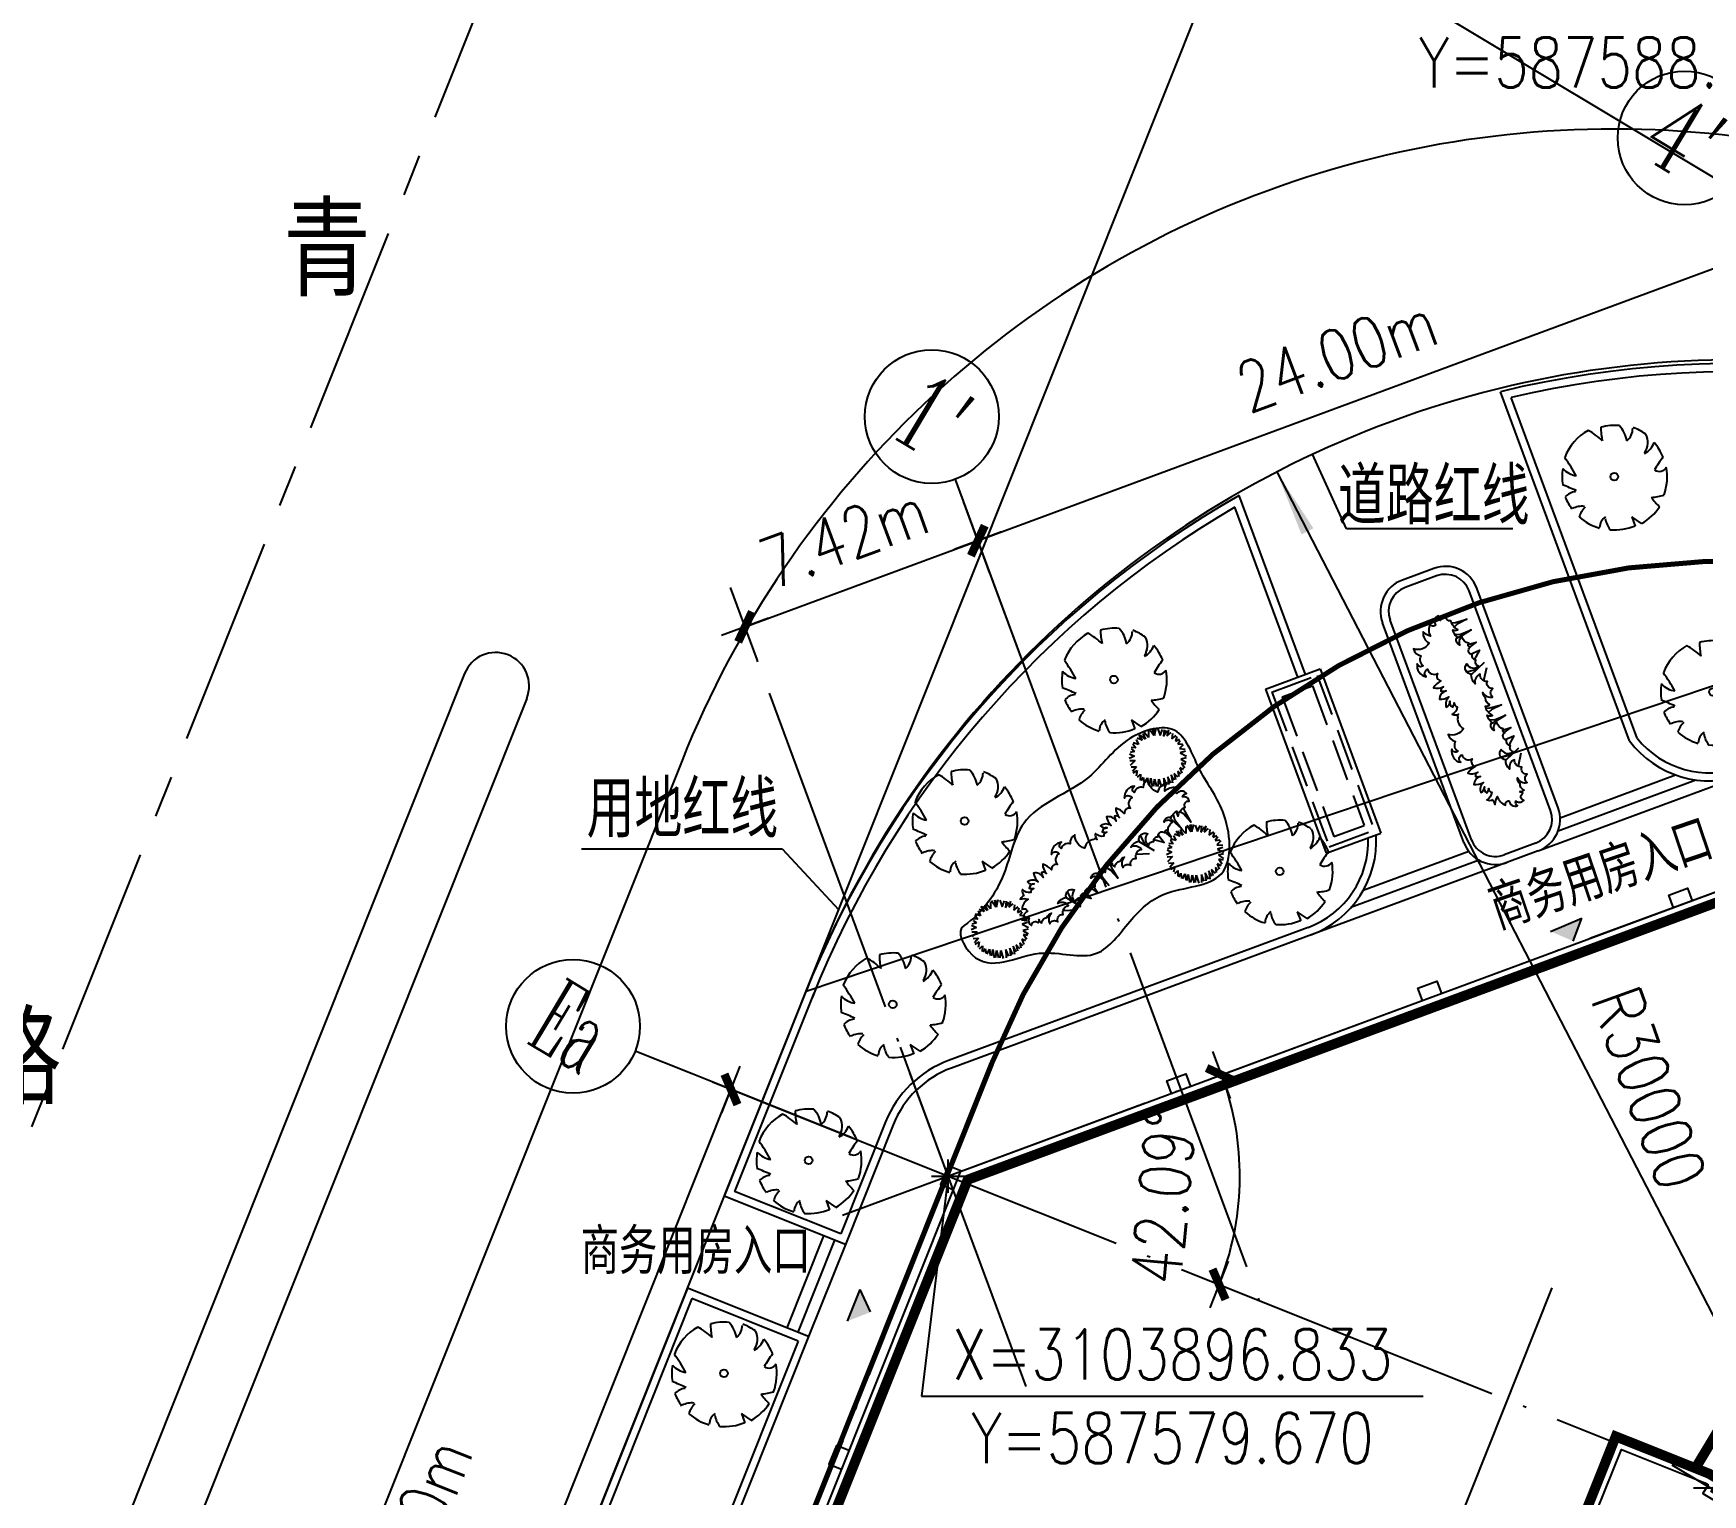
# Model space of a CAD drawing. Extents: x 587464241 to 587770505, y 3103794303 to 3104004303.
# Drawn here: x 587552317 to 587602225, y 3103887316 to 3103930995 of the extents above; entities that cross this region are included whole.
import ezdxf
from ezdxf.enums import TextEntityAlignment as Align

# ---------------------------------------------------------------- set-up
doc = ezdxf.new("R2010")
doc.units = 0
doc.header["$LTSCALE"] = 5000
doc.header["$MEASUREMENT"] = 0
for name, pattern in [('CENTER', [2, 1.25, -0.25, 0.25, -0.25]), ('DASH', [0.35, 0.25, -0.1]), ('DOTE', [2.42, 2, -0.2, 0.02, -0.2])]:
    doc.linetypes.add(name, pattern=pattern)
doc.layers.get('0').update_dxf_attribs({"linetype": 'CONTINUOUS'})
doc.layers.get('DEFPOINTS').update_dxf_attribs({"linetype": 'CONTINUOUS'})
for name, color, linetype in [('ARDIM', 4, 'CONTINUOUS'), ('AXIS', 3, 'CONTINUOUS'), ('AXIS_TEXT', 7, 'CONTINUOUS'), ('DOTE', 4, 'DOTE'), ('GROUND', 2, 'CONTINUOUS'), ('PUB_DIM', 3, 'CONTINUOUS'), ('ROOF', 6, 'CONTINUOUS'), ('TEXT', 4, 'CONTINUOUS'), ('红线', 1, 'CONTINUOUS'), ('绿化', 3, 'CONTINUOUS'), ('花坛', 2, 'CONTINUOUS'), ('道路', 2, 'CONTINUOUS')]:
    doc.layers.add(name, color=color, linetype=linetype)
doc.styles.add('_DIMFONT', font='TXT.shx')
doc.styles.add('COMPLEX', font='COMPLEX')
doc.styles.add('DIM_FONT', font='SIMPLEX.shx', dxfattribs={"width": 0.8})
doc.styles.add('HZZ', font='SimSun.ttf', dxfattribs={"width": 0.8})
doc.dimstyles.new('AXIS500_M', dxfattribs={"dimscale": 5, "dimtxt": 300, "dimasz": 1, "dimexe": 250, "dimexo": 300, "dimgap": 150, "dimtad": 1, "dimlfac": 0.001, "dimzin": 0, "dimdsep": 46, "dimtxsty": 'DIM_FONT', "dimblk": '_DIMX', "dimcen": 0.09, "dimse1": 1, "dimse2": 1, "dimclrt": 7, "dimadec": 0, "dimazin": 0, "dimtfac": 1, "dimtdec": 0, "dimtix": 1, "dimtmove": 2, "dimatfit": 3, "dimldrblk": '_DIMX', "dimfxl": 0, "dimtolj": 1, "dimtzin": 0, "dimarcsym": 0})
doc.dimstyles.new('DIMA500', dxfattribs={"dimscale": 5, "dimtxt": 300, "dimasz": 1, "dimexe": 250, "dimexo": 300, "dimgap": 150, "dimtad": 1, "dimdec": 0, "dimzin": 0, "dimdsep": 46, "dimtxsty": 'DIM_FONT', "dimblk": '_DIMX', "dimcen": 0.09, "dimse1": 1, "dimclrt": 7, "dimadec": 0, "dimazin": 0, "dimtfac": 1, "dimtdec": 0, "dimtix": 1, "dimtmove": 2, "dimatfit": 3, "dimldrblk": '_DIMX', "dimfxl": 0, "dimtolj": 1, "dimtzin": 0, "dimarcsym": 0})

# ---------------------------------------------------------------- blocks, each defined once
blk = doc.blocks.new('SHRUB_E6')
blk.add_lwpolyline([(-705.3, 172.7, 0.149477), (-726.6, 171.8, -0.113097), (-700.5, 151.6, 0.23559), (-745.1, 134.9, -0.524071), (-733.8, 114.6, 0.530216), (-763.9, 91.3, -0.337629), (-743.6, 90.6, 0.418039), (-754.1, 60.5, -0.674625), (-726.6, 52.5, 0.400032), (-716.3, 61.5, 0.2609), (-716.3, 43.8, -0.343735), (-686.3, 48.4, -0.24835), (-661.5, 50.2, 0.338127), (-693.2, 21.3, -0.482654), (-662.1, 7.9, -0.57845), (-627.8, 17.6, -0.468158), (-590, 33.4, 0.395181), (-618.2, 65.9, -0.229308), (-576.8, 65.9, -0.637156), (-532, 67.7, 0.467961), (-558.4, 27.2, -0.452123), (-532, 28.1, -0.44764), (-505.6, 33.4, -0.698107), (-475.7, 29.9, -0.615036), (-458.9, 29, -0.296198), (-426.4, 43.9, 0.452032), (-451.9, 65, -0.483142), (-417.6, 62.4, -0.168971), (-385.1, 68.5, 0.219754), (-393, 49.2, -0.241528), (-349, 61.5, 0.2609), (-349, 43.8, -0.343735), (-319, 48.4, -0.24835), (-294.2, 50.2, 0.338127), (-325.9, 21.3, -0.482654), (-294.8, 7.9, -0.57845), (-260.5, 17.6, -0.468158), (-222.7, 33.4, 0.395181), (-250.9, 65.9, -0.229308), (-209.5, 65.9, -0.637156), (-164.7, 67.7, 0.467961), (-191, 27.2, -0.452123), (-164.7, 28.1, -0.44764), (-138.3, 33.4, -0.698107), (-108.4, 29.9, -0.615036), (-91.6, 29, -0.296198), (-59.1, 43.9, 0.452032), (-84.6, 65, -0.483142), (-50.3, 62.4, -0.168971), (-17.8, 68.5, 0.219754), (-25.7, 49.2, -0.241528), (18.3, 61.5, -0.674625), (45.8, 69.5, 0.418039), (35.3, 99.6, -0.337629), (55.6, 100.3, 0.530216), (25.5, 123.6, -0.524071), (36.8, 143.9, 0.23559), (-7.8, 160.6, -0.113097), (18.3, 180.8, 0.330676), (-31.7, 175.4, -0.351057), (-29.9, 241.8, 0.28363), (-66.7, 224.7, 0.415579), (-106.3, 231, -0.618255), (-90.1, 249.9, 0.417199), (-152.1, 236.4, -0.588209), (-126, 220.2, 0.50106), (-156.6, 189.7, 0.534816), (-188.9, 187.9, 0.136662), (-203.3, 226.5, 0.188325), (-214.1, 187.9, 0.350753), (-226.6, 203.2, 0.071071), (-233.8, 184.3, 0.341466), (-253.6, 221.1, 0.155387), (-259.9, 182.5, 0.305177), (-294, 207.7, 0.315893), (-277.8, 185.2, 0.393188), (-303.9, 184.3, 0.100817), (-290.4, 171.8, 0.365578), (-309.3, 166.4, -0.272763), (-329, 196, 0.253461), (-338, 172.7, 0.407151), (-349, 180.8, 0.330676), (-399, 175.4, -0.351057), (-397.2, 241.8, 0.28363), (-434.1, 224.7, 0.415579), (-473.6, 231, -0.618255), (-457.4, 249.9, 0.417199), (-519.4, 236.4, -0.588209), (-493.3, 220.2, 0.50106), (-523.9, 189.7, 0.534816), (-556.2, 187.9, 0.136662), (-570.6, 226.5, 0.188325), (-581.4, 187.9, 0.350753), (-593.9, 203.2, 0.071071), (-601.1, 184.3, 0.341466), (-620.9, 221.1, 0.155387), (-627.2, 182.5, 0.305177), (-661.3, 207.7, 0.315893), (-645.1, 185.2, 0.393188), (-671.2, 184.3, 0.100817), (-657.7, 171.8, 0.365578), (-676.6, 166.4, -0.272763), (-696.3, 196, 0.253461)], format="xyb", close=True)
for points in [[(-578.8, 66.8), (-552.3, 0)], [(-560.2, 80.4), (-567.1, 37.5)], [(-403.9, 67.8), (-412.7, 48.4), (-412, 0), (-420.9, 46.9), (-422.8, 67.8)], [(-211.5, 66.8), (-185, 0)], [(-192.9, 80.4), (-199.8, 37.5)], [(-36.6, 67.8), (-45.4, 48.4), (-44.7, 0), (-53.6, 46.9), (-55.5, 67.8)], [(-575.6, 0), (-619.4, 30.2)], [(-501.3, 38.6), (-500.6, 0), (-527.7, 33.1)], [(-462.9, 33.4), (-465.6, 0), (-473.9, 32.1)], [(-356.9, 62.5), (-361.4, 47.6), (-367.3, 0), (-370.3, 43.2), (-377.2, 59.1)], [(-208.3, 0), (-252.1, 30.2)], [(-134, 38.6), (-133.3, 0), (-160.3, 33.1)], [(-95.6, 33.4), (-98.3, 0), (-106.6, 32.1)], [(10.4, 62.5), (6, 47.6), (0, 0), (-3, 43.2), (-9.9, 59.1)]]:
    blk.add_lwpolyline(points)
blk = doc.blocks.new('M_F23')
for p, q in [((-1331, 1405), (-1169, 1075)), ((-929, 1286), (-1307, 1476)), ((-1042, 1687), (-929, 1286)), ((-592, 1567), (-958, 1771)), ((-789, 1997), (-592, 1567)), ((-354, 1592), (-670, 1953)), ((-467, 2050), (-354, 1592)), ((-104, 1674), (-371, 2091)), ((-25, 2186), (-104, 1674)), ((301, 1740), (82, 2256)), ((308, 2282), (301, 1740)), ((365, 2282), (365, 1740)), ((365, 1740), (591, 2253)), ((697, 2182), (769, 1668)), ((769, 1668), (1042, 2082)), ((1137, 2039), (1018, 1583)), ((1018, 1583), (1339, 1939)), ((1458, 1982), (1256, 1554)), ((1256, 1554), (1624, 1754)), ((1708, 1668), (1589, 1269)), ((1589, 1269), (1969, 1455)), ((1993, 1383), (1826, 1055)), ((-1384, 151), (-1816, -157)), ((-1379, 479), (-1809, 371)), ((-1787, 213), (-1384, 151)), ((-1709, 712), (-1379, 479)), ((-1315, 821), (-1660, 797)), ((-1538, 1052), (-1315, 821)), ((-1169, 1075), (-1501, 1165)), ((1826, 1055), (2159, 1141)), ((2195, 1027), (1969, 798)), ((1969, 798), (2313, 770)), ((2361, 684), (2028, 456)), ((2028, 456), (2456, 342)), ((2432, 185), (2028, 128)), ((2028, 128), (2456, -185)), ((-1770, -272), (-1366, -320)), ((-1366, -320), (-1715, -615)), ((-1681, -743), (-1358, -619)), ((-1358, -619), (-1518, -1002)), ((-1436, -1117), (-1173, -935)), ((-1173, -935), (-1262, -1362)), ((-1179, -1435), (-998, -1180)), ((-998, -1180), (-1003, -1565)), ((1803, -1455), (1624, -1198)), ((1624, -1198), (1624, -1583)), ((2064, -1141), (1803, -955)), ((1803, -955), (1886, -1383)), ((2313, -770), (1993, -642)), ((1993, -642), (2147, -1027)), ((2409, -300), (2004, -342)), ((2004, -342), (2349, -642)), ((-932, -1623), (-690, -1284)), ((-690, -1284), (-720, -1754)), ((-614, -1799), (-465, -1358)), ((-465, -1358), (-462, -1972)), ((-343, -1973), (-193, -1462)), ((-193, -1462), (-142, -2048)), ((-23, -2049), (115, -1523)), ((115, -1523), (202, -2138)), ((507, -1526), (412, -2139)), ((638, -2054), (507, -1526)), ((816, -1469), (757, -2054)), ((959, -1982), (816, -1469)), ((1090, -1369), (1078, -1982)), ((1232, -1811), (1090, -1369)), ((1553, -1640), (1315, -1298)), ((1315, -1298), (1339, -1768))]:
    blk.add_line(p, q)
at = {"width": 0.8, "flags": 9}
for tag in ['XSIZE', 'YSIZE']:
    blk.add_attdef(tag, (0, 0), '', height=0.5, dxfattribs=at)
blk = doc.blocks.new('_DIMX')
blk.add_line((-150, 0), (150, 0))
at = {"const_width": 50}
blk.add_lwpolyline([(-70, -70), (70, 70)], dxfattribs=at)
blk = doc.blocks.new('*D48')
at = {"color": 0, "linetype": 'ByBlock'}
for start, end in [(18.5996, 20.2797), (338.2596, 18.514)]:
    blk.add_arc((587579670, 3103896833), 8718, start, end, dxfattribs=at)
at = {"layer": 'DEFPOINTS', "color": 0, "linetype": 'ByBlock'}
for p in [(587614815, 3103909843), (587575403, 3103898538), (587588335, 3103897788), (587580278, 3103897059), (587599622, 3103888864)]:
    blk.add_point(p, dxfattribs=at)
at = {"color": 0, "linetype": 'ByBlock', "xscale": 5, "yscale": 5, "zscale": 5}
for p, rotation in [((587587845, 3103899860), 110.2961436953026), ((587587766, 3103893600), 248.2431761170469)]:
    blk.add_blockref('_DIMX', p, dxfattribs=dict(at, rotation=rotation))
at = {"color": 7, "linetype": 'ByBlock', "insert": (587586108, 3103896221), "char_height": 1500, "attachment_point": 5, "rotation": 84.5693, "style": 'DIM_FONT'}
blk.add_mtext('\\A1;42.09°', dxfattribs=at)
blk = doc.blocks.new('M_F13')
for p, q in [((-515, 179), (-397, 193)), ((-484, 239), (-484, 239)), ((-397, 193), (-484, 239))]:
    blk.add_line(p, q)
blk.add_circle((-3, 3), 38.2)
for centre, radius, start, end in [((-8, 3), 532, 89.3321, 114.3856), ((-175, 449), 193, 352.0775, 26.6128), ((-85, 589), 202, 304.1868, 338.5411), ((-8, 3), 531, 62.8767, 77.7021), ((-8, 3), 527, 126.0751, 153.6245), ((-356, 208), 224, 48.5203, 80.5151), ((-325, 399), 130, 343.6555, 39.76), ((80, 476), 154, 315.8454, 359.7651), ((-244, 1929), 1632, 285.4397, 290.7099), ((-8, 3), 523, 31.4098, 49.4752), ((-8, 3), 537, 160.8426, 187.275), ((412, 44), 234, 83.5323, 121.6544), ((959, 2091), 1965, 250.0865, 256.3451), ((-8, 3), 534, 340.3307, 19.43), ((-610, -942), 880, 77.3728, 85.4649), ((-5, -500), 587, 134.7782, 147.3315), ((-8, 3), 524, 200.8103, 231.4392), ((-251, -396), 87.2, 97.741, 188.8107), ((-1350, -519), 1108, 2.9465, 10.9238), ((-8, 3), 514, 305.394, 326.2464), ((358, 465), 656, 266.7455, 282.0146), ((0, -631), 545, 39.6536, 53.993), ((-8, 3), 522, 243.1498, 261.8356), ((125, -442), 220, 160.6009, 199.3991), ((100, -357), 178, 186.1912, 248.4952), ((-8, 3), 527, 274.7236, 290.3277), ((296, -376), 163, 170.6314, 220.6278), ((325, -118), 300, 230.4582, 263.1093)]:
    blk.add_arc(centre, radius, start, end)
at = {"width": 0.8, "flags": 9}
for tag, p in [('XSIZE', (-62, 12)), ('YSIZE', (9, 6))]:
    blk.add_attdef(tag, p, '', height=0.2, dxfattribs=at)
blk = doc.blocks.new('_DIMZB1')
blk.add_line((0, 0), (3000, 0))
at = {"style": '_DIMFONT', "width": 0.8}
for tag, p in [('X=', (1500, 250)), ('Y=', (1500, -250))]:
    blk.add_attdef(tag, text='', height=300, dxfattribs=at).set_placement(p, align=Align.MIDDLE)
blk = doc.blocks.new('_ARROW')
blk.add_solid([(0, 0), (-1, 0.1), (-1, -0.1)])
blk = doc.blocks.new('_AXISO')
blk.add_circle((0, 0), 0.5)
at = {"layer": 'AXIS_TEXT', "style": 'COMPLEX', "width": 1.041667}
blk.add_attdef('A', text='', height=0.56, dxfattribs=at).set_placement((-0.25, -0.28), (0.25, -0.28), align=Align.FIT)
blk = doc.blocks.new('*D10')
at = {"color": 0, "linetype": 'ByBlock'}
for p, q in [((587576796, 3103897981), (587572013, 3103899892)), ((587559822, 3103866001), (587573172, 3103899423)), ((587563442, 3103864550), (587558659, 3103866460))]:
    blk.add_line(p, q, dxfattribs=at)
at = {"layer": 'DEFPOINTS', "color": 0, "linetype": 'ByBlock'}
for p in [(587573174, 3103899428), (587578189, 3103897425), (587564835, 3103863993)]:
    blk.add_point(p, dxfattribs=at)
at = {"color": 0, "linetype": 'ByBlock', "xscale": 5, "yscale": 5, "zscale": 5}
for p, rotation in [((587573174, 3103899428), 68.22673678718722), ((587559820, 3103865996), 248.2267367871872)]:
    blk.add_blockref('_DIMX', p, dxfattribs=dict(at, rotation=rotation))
at = {"color": 7, "linetype": 'ByBlock', "insert": (587563652, 3103886004), "char_height": 1500, "attachment_point": 5, "rotation": 68.2267, "style": 'DIM_FONT'}
blk.add_mtext('\\A1;36.00m', dxfattribs=at)
blk = doc.blocks.new('*D9')
at = {"color": 0, "linetype": 'ByBlock'}
for p, q in [((587603888, 3103921933), (587602629, 3103925334)), ((587580560, 3103915833), (587603058, 3103924160)), ((587581381, 3103913602), (587580122, 3103917003))]:
    blk.add_line(p, q, dxfattribs=at)
at = {"layer": 'DEFPOINTS', "color": 0, "linetype": 'ByBlock'}
for p in [(587603063, 3103924162), (587604409, 3103920526), (587581901, 3103912195)]:
    blk.add_point(p, dxfattribs=at)
at = {"color": 0, "linetype": 'ByBlock', "xscale": 5, "yscale": 5, "zscale": 5}
for p, rotation in [((587603063, 3103924162), 20.3125746802221), ((587580555, 3103915831), 200.312574680222)]:
    blk.add_blockref('_DIMX', p, dxfattribs=dict(at, rotation=rotation))
at = {"color": 7, "linetype": 'ByBlock', "insert": (587591289, 3103921403), "char_height": 1500, "attachment_point": 5, "rotation": 20.3126, "style": 'DIM_FONT'}
blk.add_mtext('\\A1;24.00m', dxfattribs=at)
blk = doc.blocks.new('*D8')
at = {"color": 0, "linetype": 'ByBlock'}
for p, q in [((587580917, 3103914855), (587580122, 3103917003)), ((587573600, 3103913256), (587580551, 3103915829)), ((587573957, 3103912279), (587573162, 3103914427))]:
    blk.add_line(p, q, dxfattribs=at)
at = {"layer": 'DEFPOINTS', "color": 0, "linetype": 'ByBlock'}
for p in [(587580555, 3103915831), (587581437, 3103913448), (587574477, 3103910872)]:
    blk.add_point(p, dxfattribs=at)
at = {"color": 0, "linetype": 'ByBlock', "xscale": 5, "yscale": 5, "zscale": 5}
for p, rotation in [((587580555, 3103915831), 20.31269621617452), ((587573596, 3103913255), 200.3126962161745)]:
    blk.add_blockref('_DIMX', p, dxfattribs=dict(at, rotation=rotation))
at = {"color": 7, "linetype": 'ByBlock', "insert": (587576555, 3103915949), "char_height": 1500, "attachment_point": 5, "rotation": 20.3127, "style": 'DIM_FONT'}
blk.add_mtext('\\A1;7.42m', dxfattribs=at)

msp = doc.modelspace()

# ---------------------------------------------------------------- linework, layer by layer
at = {"layer": 'ARDIM', "ltscale": 100}
for p, q in [((587597678.977, 3103904152.11), (587598610.809, 3103904551.754)), ((587598355.883, 3103903859.976), (587598610.809, 3103904551.754)), ((587576659.886, 3103892501.316), (587577034.511, 3103893443.486)), ((587577344.612, 3103892774.62), (587577034.511, 3103893443.486))]:
    msp.add_line(p, q, dxfattribs=at)
for points in [[(587598355.883, 3103903859.976), (587597678.977, 3103904152.11), (587598610.809, 3103904551.754)], [(587577344.612, 3103892774.62), (587576659.886, 3103892501.316), (587577034.511, 3103893443.486)]]:
    msp.add_solid(points, dxfattribs=at)
at = {"layer": 'AXIS'}
for p, q in [((587579872.949, 3103917663.181), (587581843.608, 3103912339.421)), ((587572013.127, 3103899891.626), (587570309.13, 3103900572.255)), ((587572616.75, 3103899650.517), (587575402.73, 3103898537.714))]:
    msp.add_line(p, q, dxfattribs=at)
at = {"layer": 'DOTE'}
for p, q in [((587630928.866, 3103915807.4), (587576509.827, 3103895663.607)), ((587580912.918, 3103914853.721), (587588956.418, 3103893123.972)), ((587581996.519, 3103890547.69), (587573953.019, 3103912277.44)), ((587579669.827, 3103896833.315), (587578240.511, 3103900694.655)), ((587581003.108, 3103900171.272), (587564461.518, 3103858758.293)), ((587581003.108, 3103900171.272), (587564461.518, 3103858758.293)), ((587575402.733, 3103898537.721), (587599622.408, 3103888863.654)), ((587597718.971, 3103893494.453), (587581919.25, 3103853938.792)), ((587597718.971, 3103893494.453), (587581919.25, 3103853938.792)), ((587658261.509, 3103853963.579), (587601310.168, 3103888198.867))]:
    msp.add_line(p, q, dxfattribs=at)
at = {"layer": 'GROUND', "ltscale": 2}
for p, q in [((587597310.962, 3103906562.304), (587603594.307, 3103908888.152)), ((587597902.138, 3103907154.343), (587602019.661, 3103908678.488)), ((587597962.579, 3103907549.925), (587601413.665, 3103908827.381)), ((587596373.149, 3103906215.162), (587590089.803, 3103903889.314)), ((587595538.973, 3103906279.592), (587591708.093, 3103904861.55)), ((587595235.533, 3103906540.479), (587592074.162, 3103905370.264)), ((587575943.929, 3103895053.785), (587574843.976, 3103892299.977)), ((587576268.96, 3103894923.958), (587575169.006, 3103892170.15)), ((587576593.991, 3103894794.131), (587575494.037, 3103892040.323))]:
    msp.add_line(p, q, dxfattribs=at)
at = {"layer": 'PUB_DIM'}
for p, q in [((587589491.192, 3103917884.359), (587603277.623, 3103891239.766)), ((587579669.827, 3103896333.315), (587579669.827, 3103897333.315)), ((587579669.827, 3103896833.315), (587578872.065, 3103890258.108)), ((587579169.827, 3103896833.315), (587580169.827, 3103896833.315)), ((587601949.66, 3103887513.881), (587602949.66, 3103887513.881))]:
    msp.add_line(p, q, dxfattribs=at)
at = {"layer": 'ROOF'}
msp.add_lwpolyline([(587566607.801, 3103863376.807), (587589681.151, 3103854176.465), (587593093.741, 3103862720.106), (587586853.151, 3103865212.786), (587593374.233, 3103881538.752), (587596457.381, 3103880307.25), (587599053.922, 3103886807.863), (587599795.791, 3103888665.181), (587602286.831, 3103887670.185), (587602389.689, 3103887608.353), (587602235.063, 3103887351.189), (587654138.83, 3103856150.161), (587668497.727, 3103880036.579), (587616593.96, 3103911237.607), (587615947.452, 3103910162.123), (587615844.759, 3103910223.855), (587614814.87, 3103909842.631), (587580278.497, 3103897058.621), (587580023.651, 3103896964.287), (587579813.065, 3103896437.07)], close=True, dxfattribs=at)
msp.add_lwpolyline([(587566607.801, 3103863376.807), (587589681.151, 3103854176.465), (587593093.741, 3103862720.106), (587586853.151, 3103865212.786), (587593374.233, 3103881538.752), (587596457.381, 3103880307.25), (587599053.922, 3103886807.863), (587599795.791, 3103888665.181), (587602286.831, 3103887670.185), (587602389.689, 3103887608.353), (587602235.063, 3103887351.189), (587654138.83, 3103856150.161), (587668497.727, 3103880036.579), (587616593.96, 3103911237.607), (587615947.452, 3103910162.123), (587615844.759, 3103910223.855), (587614814.87, 3103909842.631), (587580278.497, 3103897058.621), (587580023.651, 3103896964.287), (587579813.065, 3103896437.07)], close=True, dxfattribs=at)
at = {"layer": 'ROOF', "const_width": 300}
msp.add_lwpolyline([(587566997.745, 3103863544.29), (587589513.768, 3103854566.178), (587592703.863, 3103862552.789), (587586463.273, 3103865045.469), (587593206.915, 3103881928.63), (587596290.064, 3103880697.128), (587598775.324, 3103886919.144), (587599628.473, 3103889055.06), (587602420.621, 3103887939.792), (587602801.398, 3103887710.894), (587602646.772, 3103887453.729), (587654036.274, 3103856561.843), (587668086.044, 3103879934.022), (587616696.516, 3103910825.925), (587616050.009, 3103909750.441), (587615813.73, 3103909892.476), (587614919.012, 3103909561.287), (587580382.64, 3103896777.277), (587580252.803, 3103896729.217), (587580091.663, 3103896325.79)], close=True, dxfattribs=at)
at = {"layer": 'ROOF'}
for points in [[(587601353.387, 3103904859.718), (587601214.53, 3103905234.843), (587601777.218, 3103905443.128), (587601916.075, 3103905068.003)], [(587601353.387, 3103904859.718), (587601214.53, 3103905234.843), (587601777.218, 3103905443.128), (587601916.075, 3103905068.003)], [(587615836.348, 3103900468.63), (587611139.625, 3103903291.982), (587602009.615, 3103888103.96)], [(587593850.885, 3103902082.586), (587593712.028, 3103902457.711), (587594274.716, 3103902665.996), (587594413.572, 3103902290.871)], [(587593850.885, 3103902082.586), (587593712.028, 3103902457.711), (587594274.716, 3103902665.996), (587594413.572, 3103902290.871)], [(587586348.383, 3103899305.454), (587586209.526, 3103899680.58), (587586772.214, 3103899888.864), (587586911.07, 3103899513.739)], [(587586348.383, 3103899305.454), (587586209.526, 3103899680.58), (587586772.214, 3103899888.864), (587586911.07, 3103899513.739)], [(587580068.82, 3103896981.007), (587579664.162, 3103897142.64), (587579441.601, 3103896585.444), (587579813.065, 3103896437.07)], [(587580068.82, 3103896981.007), (587579664.162, 3103897142.64), (587579441.601, 3103896585.444), (587579813.065, 3103896437.07)], [(587576697.216, 3103888636.334), (587576325.752, 3103888784.708), (587576103.192, 3103888227.513), (587576474.655, 3103888079.139)], [(587576697.216, 3103888636.334), (587576325.752, 3103888784.708), (587576103.192, 3103888227.513), (587576474.655, 3103888079.139)]]:
    msp.add_lwpolyline(points, dxfattribs=at)
at = {"layer": 'ROOF', "const_width": 300}
msp.add_lwpolyline([(587602046.221, 3103888164.855), (587611139.625, 3103903291.982), (587615828.763, 3103900473.19), (587616859.189, 3103902187.327), (587624615.741, 3103897524.585), (587619000.207, 3103888183.008), (587611243.649, 3103892845.734), (587615828.761, 3103900473.194)], dxfattribs=at)
at = {"layer": 'TEXT'}
for p, q in [((587591575.801, 3103916180.103), (587590562.712, 3103918412.013)), ((587596549.242, 3103916180.103), (587591575.801, 3103916180.103)), ((587568702.166, 3103906617.501), (587574704.793, 3103906617.501)), ((587574704.793, 3103906617.501), (587576393.657, 3103904810.854))]:
    msp.add_line(p, q, dxfattribs=at)
at = {"layer": '红线'}
for p, q in [((587556471.005, 3103854932.998), (587588502, 3103935125)), ((587675583, 3103882778), (587588502, 3103935125)), ((587575417.832, 3103902367.751), (587618733.853, 3103916951.727))]:
    msp.add_line(p, q, dxfattribs=at)
at = {"layer": '红线', "linetype": 'DASH', "const_width": 150}
msp.add_lwpolyline([(587668532.143, 3103879928.382), (587621029.155, 3103908483.869), (587615501.087, 3103911806.968, 0.462267026), (587580956.56, 3103900176.247), (587572978.978, 3103880203.74), (587572979.005, 3103880203.73), (587566265.12, 3103863394.989), (587575593.501, 3103859668.954), (587580145.001, 3103857850.957), (587580145.069, 3103857850.865), (587590959.68, 3103853531.205), (587636285.213, 3103826284.668)], format="xyb", close=True, dxfattribs=at)
at = {"layer": '红线'}
msp.add_arc((587603277.623, 3103891239.766), 30000, 58.9886619, 158.22684, dxfattribs=at)
at = {"layer": '绿化', "start_tangent": (0.832338091, 0.554268259), "end_tangent": (0.832338091, 0.554268259)}
msp.add_spline([(587580141.579, 3103904328.344), (587581331.324, 3103905873.808), (587581926.196, 3103907379.645), (587583869.445, 3103908766.6), (587585098.848, 3103909915.791), (587586447.225, 3103910153.555), (587587161.072, 3103909043.991), (587587874.919, 3103907736.29), (587587835.261, 3103905873.808), (587586130.115, 3103905264.959), (587585098.848, 3103904447.226), (587584107.395, 3103903496.171), (587582402.093, 3103903496.171), (587580379.529, 3103903456.544), (587580141.579, 3103904328.344)], degree=3, dxfattribs=at)
at = {"layer": '花坛'}
for p, q in [((587600041.713, 3103909843.577), (587596176.961, 3103920284.317)), ((587600266.803, 3103909926.852), (587596496.15, 3103920113.379)), ((587590347.784, 3103911834.383), (587588367.686, 3103917183.673)), ((587590122.709, 3103911751.069), (587588241.314, 3103916833.712)), ((587594186.688, 3103915002.619), (587593248.876, 3103914655.477)), ((587594270.002, 3103914777.544), (587593332.189, 3103914430.402)), ((587597676.558, 3103907763.944), (587595246.568, 3103914328.633)), ((587597901.633, 3103907847.258), (587595471.643, 3103914411.947)), ((587595088.195, 3103906805.834), (587592658.204, 3103913370.523)), ((587595313.27, 3103906889.147), (587592883.279, 3103913453.837)), ((587589156.761, 3103911393.513), (587590788.555, 3103911997.539)), ((587590788.555, 3103911997.539), (587592604.602, 3103907091.437)), ((587589156.761, 3103911393.513), (587590972.808, 3103906487.41)), ((587590972.808, 3103906487.41), (587592604.602, 3103907091.437)), ((587597227.648, 3103906787.379), (587596289.835, 3103906440.237)), ((587597310.962, 3103906562.304), (587596373.149, 3103906215.162)), ((587590427.492, 3103904270.228), (587579682.381, 3103900292.81)), ((587590089.803, 3103903889.314), (587579765.695, 3103900067.734)), ((587575374.152, 3103902254.172), (587572972.22, 3103896240.775)), ((587575654.031, 3103902307.854), (587573284.123, 3103896374.629)), ((587577798.264, 3103898456.124), (587576460.137, 3103895106.033)), ((587578021.142, 3103898367.099), (587576593.991, 3103894794.131)), ((587576593.991, 3103894794.131), (587572972.22, 3103896240.775)), ((587576460.137, 3103895106.033), (587573284.123, 3103896374.629)), ((587571872.267, 3103893486.967), (587562956.992, 3103871166.98)), ((587572006.121, 3103893175.065), (587563268.894, 3103871300.834)), ((587575494.037, 3103892040.323), (587571872.267, 3103893486.967)), ((587575182.135, 3103891906.469), (587572006.121, 3103893175.065)), ((587575182.135, 3103891906.469), (587566444.908, 3103870032.238)), ((587575494.037, 3103892040.323), (587566578.762, 3103869720.336))]:
    msp.add_line(p, q, dxfattribs=at)
at = {"layer": '花坛', "linetype": 'DASH'}
for p, q in [((587589349.504, 3103911304.912), (587590699.955, 3103911804.796)), ((587590699.955, 3103911804.796), (587592411.859, 3103907180.037)), ((587589349.504, 3103911304.912), (587591061.408, 3103906680.154)), ((587589657.893, 3103911163.151), (587590558.194, 3103911496.407)), ((587589657.893, 3103911163.151), (587591203.17, 3103906988.543)), ((587590558.194, 3103911496.407), (587592103.47, 3103907321.798)), ((587591061.408, 3103906680.154), (587592411.859, 3103907180.037)), ((587591203.17, 3103906988.543), (587592103.47, 3103907321.798))]:
    msp.add_line(p, q, dxfattribs=at)
at = {"layer": '花坛'}
for centre, radius, start, end in [((587603233.925, 3103891126.141), 30000, 62.9282696, 103.6053055), ((587603233.925, 3103891126.141), 29760, 63.4234023, 103.0854348), ((587603233.925, 3103891126.141), 30000, 119.7054487, 158.2267451), ((587603233.925, 3103891126.141), 29760, 120.2506631, 158.2267451), ((587593596.017, 3103913717.664), 1000, 110.3125747, 200.3125747), ((587594533.83, 3103914064.806), 1000, 20.3125747, 110.3125747), ((587594533.83, 3103914064.806), 760, 20.3125747, 110.3125747), ((587593596.017, 3103913717.664), 760, 110.3125747, 200.3125747), ((587602421.735, 3103911622.585), 2971.426, 216.777221, 290.4946939), ((587602420.668, 3103911652.675), 2760, 218.7040962, 290.3125747), ((587596963.82, 3103907500.116), 760, 290.3125747, 20.3125747), ((587596963.82, 3103907500.116), 1000, 290.3125747, 20.3125747), ((587589469.382, 3103906858.591), 2760, 290.3125747, 1.9386434), ((587589469.382, 3103906858.591), 3000, 290.3125747, 3.4546247), ((587596026.007, 3103907152.975), 1000, 200.3125747, 290.3125747), ((587596026.007, 3103907152.975), 760, 200.3125747, 290.3125747), ((587580807.119, 3103897254.296), 3240, 110.3125747, 158.2267451), ((587580807.119, 3103897254.296), 3000, 110.3125747, 158.2267451)]:
    msp.add_arc(centre, radius, start, end, dxfattribs=at)
at = {"layer": '道路', "linetype": 'CENTER'}
msp.add_line((587592600.164, 3103999303.192), (587528378.261, 3103838518.585), dxfattribs=at)
at = {"layer": '道路'}
for p, q in [((587565210.475, 3103911859.602), (587546253.424, 3103864399.127)), ((587567067.794, 3103911117.736), (587548110.743, 3103863657.261)), ((587571711.093, 3103909263.072), (587553866.84, 3103864588.576))]:
    msp.add_line(p, q, dxfattribs=at)
for centre, radius, start in [((587599570.884, 3103898135.086), 30000, 58.9886619), ((587566139.135, 3103911488.669), 1000, 338.22684)]:
    msp.add_arc(centre, radius, start, 158.22684, dxfattribs=at)

# ---------------------------------------------------------------- block references
at = {"layer": 'AXIS'}
ref = msp.add_blockref('_AXISO', (587601686.168, 3103927870.201), dxfattribs=dict(at, xscale=3999.999999999999, yscale=3999.999999999999, zscale=3999.999999999999, rotation=328.988566739218))
ref.add_attrib('A', "4'", dxfattribs={"layer": 'AXIS_TEXT', "height": 2240, "rotation": 328.9885667, "style": 'COMPLEX', "width": 0.815217}).set_placement((587600252.069, 3103927425.497), (587601966.199, 3103926395.079), align=Align.FIT)
ref = msp.add_blockref('_AXISO', (587579178.662, 3103919538.805), dxfattribs=dict(at, xscale=3999.999999999999, yscale=3999.999999999999, zscale=3999.999999999999, rotation=328.988566739218))
ref.add_attrib('A', "1'", dxfattribs={"layer": 'AXIS_TEXT', "height": 2240, "rotation": 328.9885667, "style": 'COMPLEX', "width": 1.102941}).set_placement((587577744.563, 3103919094.102), (587579458.692, 3103918063.684), align=Align.FIT)
ref = msp.add_blockref('_AXISO', (587568451.813, 3103901314.126), dxfattribs=dict(at, xscale=3999.999999999999, yscale=3999.999999999999, zscale=3999.999999999999, rotation=328.988566739218))
ref.add_attrib('A', 'Ea', dxfattribs={"layer": 'AXIS_TEXT', "height": 2240, "rotation": 328.9885667, "style": 'COMPLEX', "width": 0.520833}).set_placement((587567017.714, 3103900869.423), (587568731.843, 3103899839.005), align=Align.FIT)
at = {"layer": 'PUB_DIM', "xscale": 5, "yscale": 5, "zscale": 5}
for p, values in [((587592252, 3103931375), {'X=': 'X=3103935.125', 'Y=': 'Y=587588.502'}), ((587578872.065, 3103890258.108), {'X=': 'X=3103896.833', 'Y=': 'Y=587579.670'})]:
    msp.add_blockref('_DIMZB1', p, dxfattribs=at).add_auto_attribs(values)
at = {"layer": 'PUB_DIM', "xscale": 2000, "yscale": 2000, "zscale": 2000, "rotation": 117.357923552}
msp.add_blockref('_ARROW', (587589491.192, 3103917884.359), dxfattribs=at)
at = {"layer": '绿化'}
for name, p, xscale, yscale, zscale, rotation in [('M_F13', (587599581.109, 3103917756.947), 3, 3, 2, 139.1778428952782), ('M_F13', (587584622.655, 3103911693.474), 3, 3, 2, 139.1778428952782), ('SHRUB_E6', (587595179.613, 3103913481.505), 7.5, 7.5, 7.5, 111.9669518461892), ('M_F13', (587602530.756, 3103911322.611), 3, 3, 2, 139.1778428952782), ('M_F13', (587580157.229, 3103907463.312), 3, 3, 2, 139.1778428952782), ('SHRUB_E6', (587586921.677, 3103907420.391), 7.5, 7.5, 7.5, 37.57038260731094), ('M_F13', (587589581.018, 3103905956.68), 3, 3, 2, 139.1778428952782), ('M_F13', (587578011.504, 3103901987.281), 3, 3, 2, 139.1778428952782), ('M_F13', (587575494.337, 3103897320.486), 3, 3, 2, 139.1778428952782), ('M_F13', (587572961.06, 3103890952.789), 3, 3, 2, 139.1778428952782)]:
    msp.add_blockref(name, p, dxfattribs=dict(at, xscale=xscale, yscale=yscale, zscale=zscale, rotation=rotation))
at = {"layer": '绿化', "xscale": 0.4, "yscale": 0.4, "rotation": 9.944064416383762}
for p in [(587585813.821, 3103909296.062), (587586933.199, 3103906422.811), (587581089.736, 3103904173.171)]:
    msp.add_blockref('M_F23', p, dxfattribs=at)

# ---------------------------------------------------------------- texts
at = {"layer": 'PUB_DIM', "style": 'DIM_FONT', "width": 0.8}
msp.add_text('R30000', height=1500, rotation=289.7516838, dxfattribs=at).set_placement((587598864.869, 3103902138.884))
at = {"layer": 'TEXT', "style": 'HZZ'}
for s, height, width, p in [('青', 2400, 0.8, (587559782.822, 3103923407.637)), ('道路红线', 1500, 0.7, (587591319.38, 3103916474.667)), ('用地红线', 1500, 0.7, (587568855.947, 3103907116.755)), ('路', 2400, 0.8, (587550539.64, 3103899232.639)), ('商务用房入口', 1200, 0.7, (587568680.408, 3103894035.46))]:
    msp.add_text(s, height=height, dxfattribs=dict(at, width=width)).set_placement(p)
at = {"layer": 'TEXT', "style": 'HZZ', "width": 0.7}
msp.add_text('商务用房入口', height=1200, rotation=18.6701715, dxfattribs=at).set_placement((587596105.399, 3103904252.103))

# ---------------------------------------------------------------- dimensions: what is measured, and where the dimension line sits
at = {"layer": 'AXIS'}
for p1, p2, distance, picture, middle in [((587581901.307, 3103912195.045), (587604408.813, 3103920526.441), 3876.855, '*D9', (587591288.531, 3103921403.226)), ((587574477.475, 3103910872.106), (587581437.369, 3103913448.403), 2540.39, '*D8', (587576554.827, 3103915949.381))]:
    dim = msp.add_aligned_dim(p1=p1, p2=p2, distance=distance, dimstyle='AXIS500_M', override={"dimpost": 'm', "dimblk1": '_DIMX', "dimblk2": '_DIMX', "dimsah": 1, "dimse1": 0, "dimse2": 0}, dxfattribs=at)
    dim.commit()
    dim.dimension.update_dxf_attribs({"geometry": picture, "text_midpoint": middle})
dim = msp.add_linear_dim(base=(587573173.951, 3103899427.957), p1=(587564835.067, 3103863993.186), p2=(587578188.71, 3103897424.911), angle=68.2267368, dimstyle='AXIS500_M', override={"dimpost": 'm', "dimblk1": '_DIMX', "dimblk2": '_DIMX', "dimsah": 1, "dimse1": 0, "dimse2": 0}, dxfattribs=at)
dim.commit()
dim.dimension.update_dxf_attribs({"geometry": '*D10', "text_midpoint": (587563651.501, 3103886003.663), "dimtype": 129})
at = {"layer": '绿化'}
dim = msp.add_angular_dim_2l(base=(587588335.091, 3103897787.515), line1=((587614814.87, 3103909842.631), (587580278.497, 3103897058.621)), line2=((587575402.733, 3103898537.721), (587599622.408, 3103888863.654)), dimstyle='DIMA500', override={"dimdec": 2, "dimadec": 2, "dimtdec": 2}, dxfattribs=at)
dim.commit()
dim.dimension.update_dxf_attribs({"geometry": '*D48', "text_midpoint": (587586108.173, 3103896221.23), "dimtype": 130})

doc.saveas('drawing.dxf')
